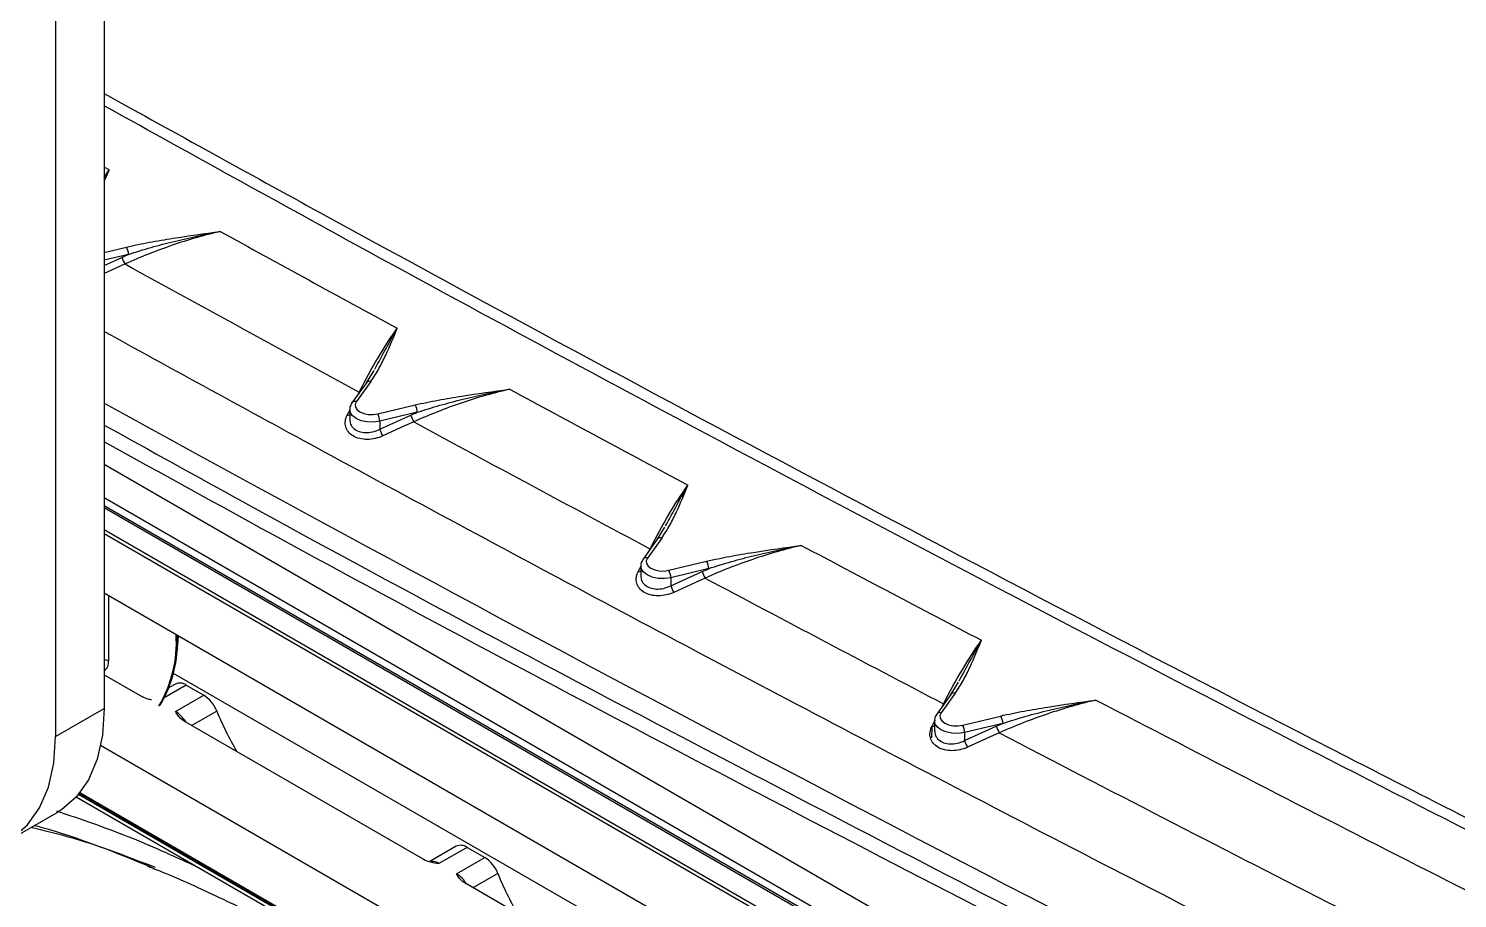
# Model space of a CAD drawing. Extents: x 14.8 to 109.8, y 1.6 to 86.6.
# Drawn here: x 72.897 to 76.836, y 6.375 to 8.771 of the extents above; entities that cross this region are included whole.
import ezdxf

# ---------------------------------------------------------------- set-up
doc = ezdxf.new("R2010")
doc.units = 0
doc.header["$MEASUREMENT"] = 0
doc.layers.add('OBJECT', color=7, linetype='CONTINUOUS')

msp = doc.modelspace()

# ---------------------------------------------------------------- linework, layer by layer
at = {"layer": 'OBJECT'}
for p, q in [((73.1059, 12.3077), (73.1059, 6.8981)), ((72.9716, 12.2301), (72.9716, 6.8206)), ((73.1195, 8.3819), (73.1059, 8.3895)), ((73.1059, 8.3611), (73.1195, 8.3819)), ((73.1059, 8.1547), (73.1671, 8.1694)), ((73.1728, 8.1491), (73.1059, 8.1331)), ((73.1059, 8.1188), (73.1549, 8.1411)), ((73.8409, 7.7993), (73.801, 7.7437)), ((73.8491, 7.8294), (73.8284, 7.7959)), ((73.8287, 7.7958), (73.7888, 7.7402)), ((73.805, 7.7628), (73.8085, 7.7696)), ((73.8098, 7.7694), (73.8085, 7.7696)), ((73.7759, 7.7067), (73.7826, 7.7195)), ((73.7826, 7.7215), (73.7826, 7.695)), ((73.8598, 7.7098), (73.963, 7.7345)), ((73.9687, 7.7142), (73.8655, 7.6895)), ((73.8655, 7.6674), (73.9507, 7.7062)), ((73.8655, 7.6895), (73.8655, 7.6674)), ((73.1059, 7.5709), (75.7213, 6.0611)), ((73.1059, 7.4797), (75.384, 6.1646)), ((75.3739, 6.1477), (73.1059, 7.4569)), ((73.1059, 7.4519), (75.3697, 6.1451)), ((73.1059, 7.3911), (75.3443, 6.099)), ((75.3414, 6.089), (73.1059, 7.3795)), ((74.6426, 7.3678), (74.6031, 7.3128)), ((74.6507, 7.3978), (74.6302, 7.3644)), ((74.6304, 7.3643), (74.591, 7.3093)), ((74.6067, 7.3313), (74.6103, 7.3382)), ((74.6115, 7.338), (74.6103, 7.3382)), ((74.5781, 7.276), (74.5847, 7.2888)), ((74.5847, 7.2906), (74.5847, 7.2642)), ((74.6619, 7.2789), (74.7663, 7.3038)), ((74.772, 7.2836), (74.6677, 7.2586)), ((74.6677, 7.2364), (74.7539, 7.2755)), ((74.6677, 7.2586), (74.6677, 7.2364)), ((75.1858, 6.015), (73.1059, 7.2157)), ((73.1178, 7.2089), (73.1178, 7.0294)), ((73.1059, 6.9912), (73.2119, 6.93)), ((75.2071, 5.8925), (73.2973, 6.995)), ((73.3321, 6.9626), (73.2729, 6.9284)), ((73.3021, 6.9656), (73.2852, 6.9558)), ((73.3025, 6.8899), (73.3803, 6.9348)), ((73.3321, 6.9626), (73.3803, 6.9348)), ((75.4396, 6.9372), (75.4006, 6.8827)), ((75.4518, 6.9407), (75.4127, 6.8862)), ((75.4598, 6.9704), (75.4394, 6.9373)), ((72.9716, 6.8206), (73.1059, 6.8981)), ((75.4158, 6.904), (75.4195, 6.9111)), ((75.4208, 6.9109), (75.4195, 6.9111)), ((73.3237, 6.8654), (73.9862, 6.483)), ((73.4163, 6.891), (73.3479, 6.8515)), ((75.3876, 6.8495), (75.3943, 6.8625)), ((75.3943, 6.864), (75.3943, 6.8377)), ((75.4715, 6.8523), (75.5771, 6.8775)), ((75.5828, 6.8573), (75.4773, 6.832)), ((75.3872, 6.8173), (75.3883, 6.8481)), ((75.4773, 6.8096), (75.5647, 6.8492)), ((75.4773, 6.832), (75.4773, 6.8096)), ((73.0961, 6.7968), (75.1858, 5.5904)), ((75.3697, 5.3134), (73.0347, 6.6614)), ((75.3443, 5.3302), (73.0359, 6.6628)), ((73.0386, 6.6663), (75.3414, 5.3369)), ((73.0287, 6.6545), (75.6965, 5.1144)), ((72.8421, 6.5344), (72.9765, 6.612)), ((74.0764, 6.5186), (74.0033, 6.4764)), ((74.1064, 6.5156), (74.0286, 6.4707)), ((74.1064, 6.5156), (74.1546, 6.4878)), ((74.0768, 6.4429), (74.1546, 6.4878)), ((74.1906, 6.444), (74.1222, 6.4045)), ((74.7605, 6.036), (74.098, 6.4184))]:
    msp.add_line(p, q, dxfattribs=at)
at = {"layer": 'OBJECT', "flags": 128}
for points in [[(73.1633, 8.1229), (73.1364, 8.1106), (73.1059, 8.0967)], [(73.8655, 7.6895), (73.8485, 7.6871), (73.8309, 7.6876), (73.8143, 7.691), (73.8001, 7.697), (73.7897, 7.7052), (73.7837, 7.7148), (73.7826, 7.7213)], [(73.801, 7.7437), (73.7978, 7.7363), (73.7984, 7.7287), (73.8029, 7.7215), (73.8108, 7.7154), (73.8214, 7.7109), (73.8338, 7.7083), (73.847, 7.7079), (73.8598, 7.7098)], [(73.9591, 7.688), (73.9322, 7.6757), (73.8739, 7.6492)], [(74.6677, 7.2586), (74.6506, 7.2562), (74.633, 7.2567), (74.6164, 7.2601), (74.6023, 7.2661), (74.5918, 7.2743), (74.5859, 7.2839), (74.5847, 7.2904)], [(74.6031, 7.3128), (74.5999, 7.3054), (74.6006, 7.2978), (74.605, 7.2906), (74.6129, 7.2845), (74.6235, 7.28), (74.6359, 7.2774), (74.6491, 7.277), (74.6619, 7.2789)], [(74.7623, 7.2573), (74.7354, 7.2451), (74.676, 7.2182)], [(73.3016, 7.0159), (73.3093, 7.0748), (73.3109, 7.0974)], [(73.1059, 6.8981), (73.101, 6.8249), (73.0863, 6.759), (73.0622, 6.702), (73.0292, 6.655), (72.988, 6.6191), (72.9765, 6.612)], [(75.4773, 6.832), (75.4602, 6.8296), (75.4426, 6.8301), (75.426, 6.8335), (75.4119, 6.8396), (75.4014, 6.8477), (75.3955, 6.8573), (75.3943, 6.8638)], [(75.4127, 6.8862), (75.4095, 6.8788), (75.4102, 6.8712), (75.4146, 6.864), (75.4225, 6.8579), (75.4331, 6.8534), (75.4455, 6.8508), (75.4587, 6.8504), (75.4715, 6.8523)], [(72.5144, 6.5745), (72.5627, 6.5477), (72.628, 6.5214), (72.6911, 6.5074), (72.7506, 6.5062), (72.8052, 6.5176), (72.8536, 6.5415), (72.8948, 6.5774), (72.9278, 6.6244), (72.952, 6.6815), (72.9667, 6.7473), (72.9716, 6.8206)], [(75.573, 6.831), (75.5461, 6.8188), (75.4856, 6.7914)]]:
    msp.add_lwpolyline(points, dxfattribs=at)
at = {"layer": 'OBJECT'}
for centre, radius, start, end in [((127.153, 105.7696), 111.3731, 241.157368, 241.443257), ((73.1333, 8.1488), 0.0396, 0.4142, 31.2413), ((73.2284, 8.164), 0.077, 197.3361, 212.3073), ((127.0891, 105.8417), 111.6107, 241.108066, 241.485683), ((127.1276, 106.0446), 111.9974, 241.161155, 241.525968), ((73.8373, 7.7886), 0.0113, 71.8054, 140.2715), ((127.9182, 107.1808), 112.9785, 241.623063, 241.906227), ((128.5871, 108.7255), 115.2234, 241.215956, 243.402767), ((73.7975, 7.733), 0.0113, 71.8027, 140.3423), ((73.9291, 7.7139), 0.0396, 0.4164, 31.24), ((73.7788, 7.7209), 0.0144, 258.578, 285.1743), ((73.8259, 7.6892), 0.0396, 0.4164, 31.24), ((74.024, 7.7289), 0.0767, 197.2659, 212.2719), ((127.8418, 107.2294), 113.1895, 241.5729, 241.947071), ((73.9388, 7.6902), 0.0768, 197.2708, 212.2701), ((127.793, 107.2722), 113.3937, 241.526128, 241.986217), ((74.6391, 7.3571), 0.0113, 71.8047, 140.2717), ((128.6408, 108.5397), 114.5175, 242.084509, 242.365185), ((74.5996, 7.3021), 0.0113, 71.7956, 140.3511), ((74.7324, 7.2833), 0.0396, 0.4141, 31.2401), ((74.5809, 7.2902), 0.0145, 258.47, 285.1125), ((74.6281, 7.2584), 0.0396, 0.4141, 31.2401), ((74.827, 7.2981), 0.0765, 197.1985, 212.2333), ((128.5844, 108.6253), 114.7706, 242.033582, 242.404409), ((74.7408, 7.259), 0.0765, 197.204, 212.231), ((128.5371, 108.6707), 114.9779, 241.986204, 242.442224), ((72.9605, 7.0806), 0.3443, 329.2146, 3.4519), ((72.9648, 7.082), 0.3433, 329.4742, 2.8713), ((73.1067, 7.0083), 0.0238, 62.394, 91.9203), ((73.0857, 7.0264), 0.0323, 308.947, 5.3313), ((73.3145, 6.9378), 0.0305, 54.6982, 113.9915), ((73.331, 6.8577), 0.0916, 21.3277, 57.4331), ((75.4483, 6.93), 0.0113, 71.8032, 140.2737), ((129.9408, 111.0454), 117.3404, 242.544171, 243.517004), ((73.2577, 6.8177), 0.085, 31.0124, 58.2076), ((74.2773, 7.2461), 0.9314, 202.4157, 209.9838), ((75.4092, 6.8755), 0.0113, 71.8032, 140.3403), ((75.5432, 6.857), 0.0396, 0.415, 31.2405), ((75.3906, 6.8637), 0.0145, 258.3723, 285.0541), ((75.4377, 6.8318), 0.0396, 0.4131, 31.2424), ((75.6376, 6.8717), 0.0763, 197.1315, 212.1893), ((129.827, 111.0182), 117.4669, 242.492381, 243.485286), ((75.5502, 6.8321), 0.0763, 197.1329, 212.1939), ((129.6694, 110.8482), 117.4321, 242.44395, 243.391411), ((74.0888, 6.4908), 0.0305, 54.6987, 113.9906), ((74.0094, 6.441), 0.0354, 57.1314, 95.5335), ((74.1053, 6.4107), 0.0916, 21.328, 57.4328), ((74.032, 6.3707), 0.085, 31.0129, 58.2071), ((75.0516, 6.7992), 0.9315, 202.4159, 209.9834)]:
    msp.add_arc(centre, radius, start, end, dxfattribs=at)
for points, knots in [([(73.1059, 8.5925), (73.3043, 8.4828), (73.9651, 8.1176), (75.1035, 7.506), (76.2885, 6.8871), (77.0081, 6.5221), (77.2468, 6.4011)], [0, 0, 0, 0, 0.14667, 0.48853, 0.830389, 1, 1, 1, 1]), ([(77.2293, 6.3765), (76.8507, 6.5689), (76.0934, 6.9536), (74.974, 7.5418), (73.9771, 8.0761), (73.3594, 8.4181), (73.1059, 8.5585)], [0, 0, 0, 0, 0.270498, 0.540996, 0.811667, 1, 1, 1, 1]), ([(73.1195, 8.3819), (73.1194, 8.3817), (73.1153, 8.3717), (73.1106, 8.3619), (73.1059, 8.3523)], [0, 0, 0, 0, 0.025208, 1, 1, 1, 1]), ([(73.1059, 8.3572), (73.1104, 8.3655), (73.115, 8.3739), (73.1194, 8.3817), (73.1195, 8.3819)], [0, 0, 0, 0, 0.9682059, 1, 1, 1, 1]), ([(73.426, 8.2125), (73.3817, 8.2021), (73.3376, 8.1894), (73.2498, 8.1594), (73.2063, 8.1423), (73.1633, 8.1229)], [0, 0, 0, 0, 0.5, 0.5, 1, 1, 1, 1]), ([(73.1671, 8.1694), (73.1879, 8.1743), (73.2091, 8.1787), (73.2519, 8.1866), (73.2735, 8.1902), (73.3385, 8.2005), (73.3822, 8.2065), (73.426, 8.2125)], [0, 0, 0, 0, 0.25, 0.25, 0.5, 0.5, 1, 1, 1, 1]), ([(73.1728, 8.1491), (73.1934, 8.1561), (73.2143, 8.1624), (73.2562, 8.1744), (73.2773, 8.1799), (73.3408, 8.1955), (73.3833, 8.2045), (73.426, 8.2125)], [0, 0, 0, 0, 0.25, 0.25, 0.5, 0.5, 1, 1, 1, 1]), ([(73.8085, 7.7696), (73.8257, 7.8031), (73.8431, 7.8346), (73.8781, 7.8935), (73.8957, 7.9207), (73.9134, 7.9457)], [0, 0, 0, 0, 0.5, 0.5, 1, 1, 1, 1]), ([(73.8409, 7.7993), (73.8493, 7.811), (73.8566, 7.823), (73.87, 7.8472), (73.8761, 7.8594), (73.8933, 7.8962), (73.9033, 7.9209), (73.9134, 7.9457)], [0, 0, 0, 0, 0.25, 0.25, 0.5, 0.5, 1, 1, 1, 1]), ([(73.8517, 7.833), (73.8725, 7.8714), (73.8935, 7.91), (73.9133, 7.9454), (73.9134, 7.9457)], [0, 0, 0, 0, 0.993045, 1, 1, 1, 1]), ([(74.2229, 7.7779), (74.1785, 7.7674), (74.1341, 7.7547), (74.0459, 7.7246), (74.0023, 7.7074), (73.9591, 7.688)], [0, 0, 0, 0, 0.5, 0.5, 1, 1, 1, 1]), ([(73.963, 7.7345), (73.9838, 7.7394), (74.0051, 7.7438), (74.0481, 7.7518), (74.0698, 7.7554), (74.1351, 7.7657), (74.179, 7.7718), (74.2229, 7.7779)], [0, 0, 0, 0, 0.25, 0.25, 0.5, 0.5, 1, 1, 1, 1]), ([(73.9687, 7.7142), (73.9894, 7.7212), (74.0103, 7.7276), (74.0524, 7.7395), (74.0736, 7.7451), (74.1373, 7.7608), (74.1801, 7.7698), (74.2229, 7.7779)], [0, 0, 0, 0, 0.25, 0.25, 0.5, 0.5, 1, 1, 1, 1]), ([(73.7888, 7.7402), (73.7864, 7.7363), (73.7826, 7.7304), (73.7831, 7.7236), (73.7833, 7.7213)], [0, 0, 0, 0, 0.661589, 1, 1, 1, 1]), ([(73.8739, 7.6492), (73.8672, 7.6461), (73.8602, 7.6438), (73.8456, 7.6405), (73.8382, 7.6396), (73.8237, 7.6395), (73.8166, 7.6403), (73.8035, 7.6435), (73.7974, 7.6459), (73.7869, 7.6521), (73.7824, 7.6559), (73.7755, 7.6645), (73.773, 7.6694), (73.7702, 7.6796), (73.7699, 7.685), (73.7714, 7.6959), (73.7731, 7.7013), (73.7759, 7.7067)], [0, 0, 0, 0, 0.125, 0.125, 0.25, 0.25, 0.375, 0.375, 0.5, 0.5, 0.625, 0.625, 0.75, 0.75, 0.875, 0.875, 1, 1, 1, 1]), ([(73.783, 7.6951), (73.7833, 7.6906), (73.784, 7.681), (73.7932, 7.669), (73.8076, 7.6607), (73.8256, 7.6575), (73.8459, 7.6592), (73.8588, 7.6646), (73.8655, 7.6674)], [0, 0, 0, 0, 0.150772, 0.321953, 0.487579, 0.651312, 0.81736, 1, 1, 1, 1]), ([(73.1059, 7.6792), (73.2328, 7.6088), (73.8209, 7.2826), (74.753, 6.7881), (75.5652, 6.3689), (75.901, 6.1955)], [0, 0, 0, 0, 0.13889, 0.643931, 1, 1, 1, 1]), ([(75.8818, 6.1602), (75.4818, 6.3669), (74.6817, 6.7803), (73.7581, 7.2724), (73.2379, 7.5599), (73.1059, 7.6328)], [0, 0, 0, 0, 0.427369, 0.854739, 1, 1, 1, 1]), ([(74.6103, 7.3382), (74.6274, 7.3716), (74.6447, 7.403), (74.6796, 7.4617), (74.6972, 7.4888), (74.7148, 7.5137)], [0, 0, 0, 0, 0.5, 0.5, 1, 1, 1, 1]), ([(74.6426, 7.3678), (74.651, 7.3796), (74.6583, 7.3915), (74.6717, 7.4156), (74.6777, 7.4278), (74.6948, 7.4644), (74.7048, 7.4891), (74.7148, 7.5137)], [0, 0, 0, 0, 0.25, 0.25, 0.5, 0.5, 1, 1, 1, 1]), ([(74.6534, 7.4014), (74.6741, 7.4397), (74.6949, 7.4782), (74.7147, 7.5135), (74.7148, 7.5137)], [0, 0, 0, 0, 0.993045, 1, 1, 1, 1]), ([(75.0273, 7.3475), (74.9827, 7.337), (74.9381, 7.3242), (74.8495, 7.2941), (74.8057, 7.2768), (74.7623, 7.2573)], [0, 0, 0, 0, 0.5, 0.5, 1, 1, 1, 1]), ([(74.7663, 7.3038), (74.7873, 7.3089), (74.8087, 7.3132), (74.8518, 7.3213), (74.8736, 7.3249), (74.9392, 7.3353), (74.9832, 7.3414), (75.0273, 7.3475)], [0, 0, 0, 0, 0.25, 0.25, 0.5, 0.5, 1, 1, 1, 1]), ([(74.772, 7.2836), (74.7928, 7.2906), (74.8138, 7.297), (74.8561, 7.309), (74.8774, 7.3146), (74.9414, 7.3303), (74.9843, 7.3394), (75.0273, 7.3475)], [0, 0, 0, 0, 0.25, 0.25, 0.5, 0.5, 1, 1, 1, 1]), ([(74.591, 7.3093), (74.5885, 7.3054), (74.5848, 7.2995), (74.5853, 7.2927), (74.5855, 7.2904)], [0, 0, 0, 0, 0.661588, 1, 1, 1, 1]), ([(74.676, 7.2182), (74.6693, 7.2151), (74.6623, 7.2128), (74.6477, 7.2095), (74.6403, 7.2086), (74.6258, 7.2086), (74.6187, 7.2094), (74.6056, 7.2126), (74.5995, 7.215), (74.589, 7.2212), (74.5845, 7.2251), (74.5776, 7.2337), (74.5751, 7.2386), (74.5723, 7.2488), (74.572, 7.2542), (74.5735, 7.2652), (74.5753, 7.2706), (74.5781, 7.276)], [0, 0, 0, 0, 0.125, 0.125, 0.25, 0.25, 0.375, 0.375, 0.5, 0.5, 0.625, 0.625, 0.75, 0.75, 0.875, 0.875, 1, 1, 1, 1]), ([(74.5852, 7.2643), (74.5855, 7.2598), (74.5861, 7.2501), (74.5954, 7.2381), (74.6098, 7.2298), (74.6278, 7.2265), (74.6481, 7.2281), (74.661, 7.2335), (74.6677, 7.2364)], [0, 0, 0, 0, 0.1510325, 0.3224165, 0.4881703, 0.6519189, 0.8178744, 1, 1, 1, 1]), ([(75.4195, 6.9111), (75.4365, 6.9444), (75.4538, 6.9757), (75.4886, 7.0342), (75.5061, 7.0613), (75.5237, 7.0861)], [0, 0, 0, 0, 0.5, 0.5, 1, 1, 1, 1]), ([(75.4518, 6.9407), (75.4602, 6.9524), (75.4675, 6.9643), (75.4808, 6.9883), (75.4868, 7.0005), (75.5038, 7.037), (75.5137, 7.0615), (75.5237, 7.0861)], [0, 0, 0, 0, 0.25, 0.25, 0.5, 0.5, 1, 1, 1, 1]), ([(75.4625, 6.9742), (75.4831, 7.0123), (75.5039, 7.0507), (75.5235, 7.0858), (75.5237, 7.0861)], [0, 0, 0, 0, 0.993043, 1, 1, 1, 1]), ([(73.2363, 6.9218), (73.2333, 6.9224), (73.2243, 6.9242), (73.2168, 6.9277), (73.2119, 6.93)], [0, 0, 0, 0, 0.336788, 1, 1, 1, 1]), ([(75.8393, 6.9215), (75.7944, 6.9109), (75.7497, 6.8981), (75.6607, 6.8679), (75.6166, 6.8506), (75.573, 6.831)], [0, 0, 0, 0, 0.5, 0.5, 1, 1, 1, 1]), ([(75.5771, 6.8775), (75.5982, 6.8826), (75.6197, 6.887), (75.663, 6.895), (75.6849, 6.8987), (75.7507, 6.9092), (75.795, 6.9153), (75.8393, 6.9215)], [0, 0, 0, 0, 0.25, 0.25, 0.5, 0.5, 1, 1, 1, 1]), ([(75.5828, 6.8573), (75.6037, 6.8643), (75.6248, 6.8707), (75.6673, 6.8828), (75.6887, 6.8884), (75.7529, 6.9042), (75.7961, 6.9133), (75.8393, 6.9215)], [0, 0, 0, 0, 0.25, 0.25, 0.5, 0.5, 1, 1, 1, 1]), ([(73.3237, 6.8654), (73.318, 6.8687), (73.3141, 6.8728), (73.3075, 6.8812), (73.305, 6.8856), (73.3025, 6.8899)], [0, 0, 0, 0, 0.5, 0.5, 1, 1, 1, 1]), ([(75.4006, 6.8827), (75.3981, 6.8788), (75.3944, 6.8729), (75.3949, 6.8661), (75.3951, 6.8638)], [0, 0, 0, 0, 0.661595, 1, 1, 1, 1]), ([(75.4856, 6.7914), (75.4789, 6.7884), (75.4718, 6.786), (75.4573, 6.7828), (75.4498, 6.782), (75.4354, 6.7819), (75.4282, 6.7827), (75.4151, 6.786), (75.409, 6.7884), (75.3986, 6.7947), (75.394, 6.7985), (75.3871, 6.8072), (75.3847, 6.8121), (75.3819, 6.8223), (75.3816, 6.8277), (75.3831, 6.8387), (75.3848, 6.8441), (75.3876, 6.8495)], [0, 0, 0, 0, 0.125, 0.125, 0.25, 0.25, 0.375, 0.375, 0.5, 0.5, 0.625, 0.625, 0.75, 0.75, 0.875, 0.875, 1, 1, 1, 1]), ([(75.3948, 6.8378), (75.3951, 6.8333), (75.3957, 6.8236), (75.405, 6.8115), (75.4194, 6.8031), (75.4374, 6.7998), (75.4577, 6.8014), (75.4706, 6.8068), (75.4773, 6.8096)], [0, 0, 0, 0, 0.151293, 0.32288, 0.488763, 0.652524, 0.818392, 1, 1, 1, 1]), ([(72.9743, 6.6161), (73.044, 6.5925), (73.1726, 6.549), (73.3035, 6.4888), (73.3635, 6.4613)], [0, 0, 0, 0, 0.54172, 1, 1, 1, 1]), ([(73.2473, 6.4598), (73.1723, 6.4889), (73.0575, 6.5336), (72.9432, 6.5605), (72.9036, 6.5699)], [0, 0, 0, 0, 0.652654, 1, 1, 1, 1]), ([(73.2393, 6.4596), (73.1367, 6.5012), (73.0267, 6.5457), (72.9203, 6.5736), (72.9132, 6.5755)], [0, 0, 0, 0, 0.933463, 1, 1, 1, 1]), ([(73.2251, 6.4638), (73.2389, 6.4585), (73.3045, 6.433), (73.4258, 6.3773), (73.563, 6.3097), (73.6484, 6.2642), (73.6778, 6.2485)], [0, 0, 0, 0, 0.092721, 0.440705, 0.807671, 1, 1, 1, 1]), ([(73.9862, 6.483), (73.9919, 6.4797), (73.9989, 6.4774), (74.0135, 6.4737), (74.0211, 6.4722), (74.0286, 6.4707)], [0, 0, 0, 0, 0.5, 0.5, 1, 1, 1, 1]), ([(74.098, 6.4184), (74.0923, 6.4217), (74.0884, 6.4258), (74.0818, 6.4342), (74.0793, 6.4386), (74.0768, 6.4429)], [0, 0, 0, 0, 0.5, 0.5, 1, 1, 1, 1])]:
    msp.add_open_spline(points, degree=3, knots=knots, dxfattribs=at)
for points in [[(73.1549, 8.1411), (73.1609, 8.1438), (73.1669, 8.1465), (73.1728, 8.1491)], [(73.9507, 7.7062), (73.9567, 7.7089), (73.9627, 7.7116), (73.9687, 7.7142)], [(74.7539, 7.2755), (74.76, 7.2783), (74.766, 7.2809), (74.772, 7.2836)], [(75.5647, 6.8492), (75.5707, 6.8519), (75.5768, 6.8546), (75.5828, 6.8573)]]:
    msp.add_open_spline(points, degree=3, dxfattribs=at)

doc.saveas('drawing.dxf')
